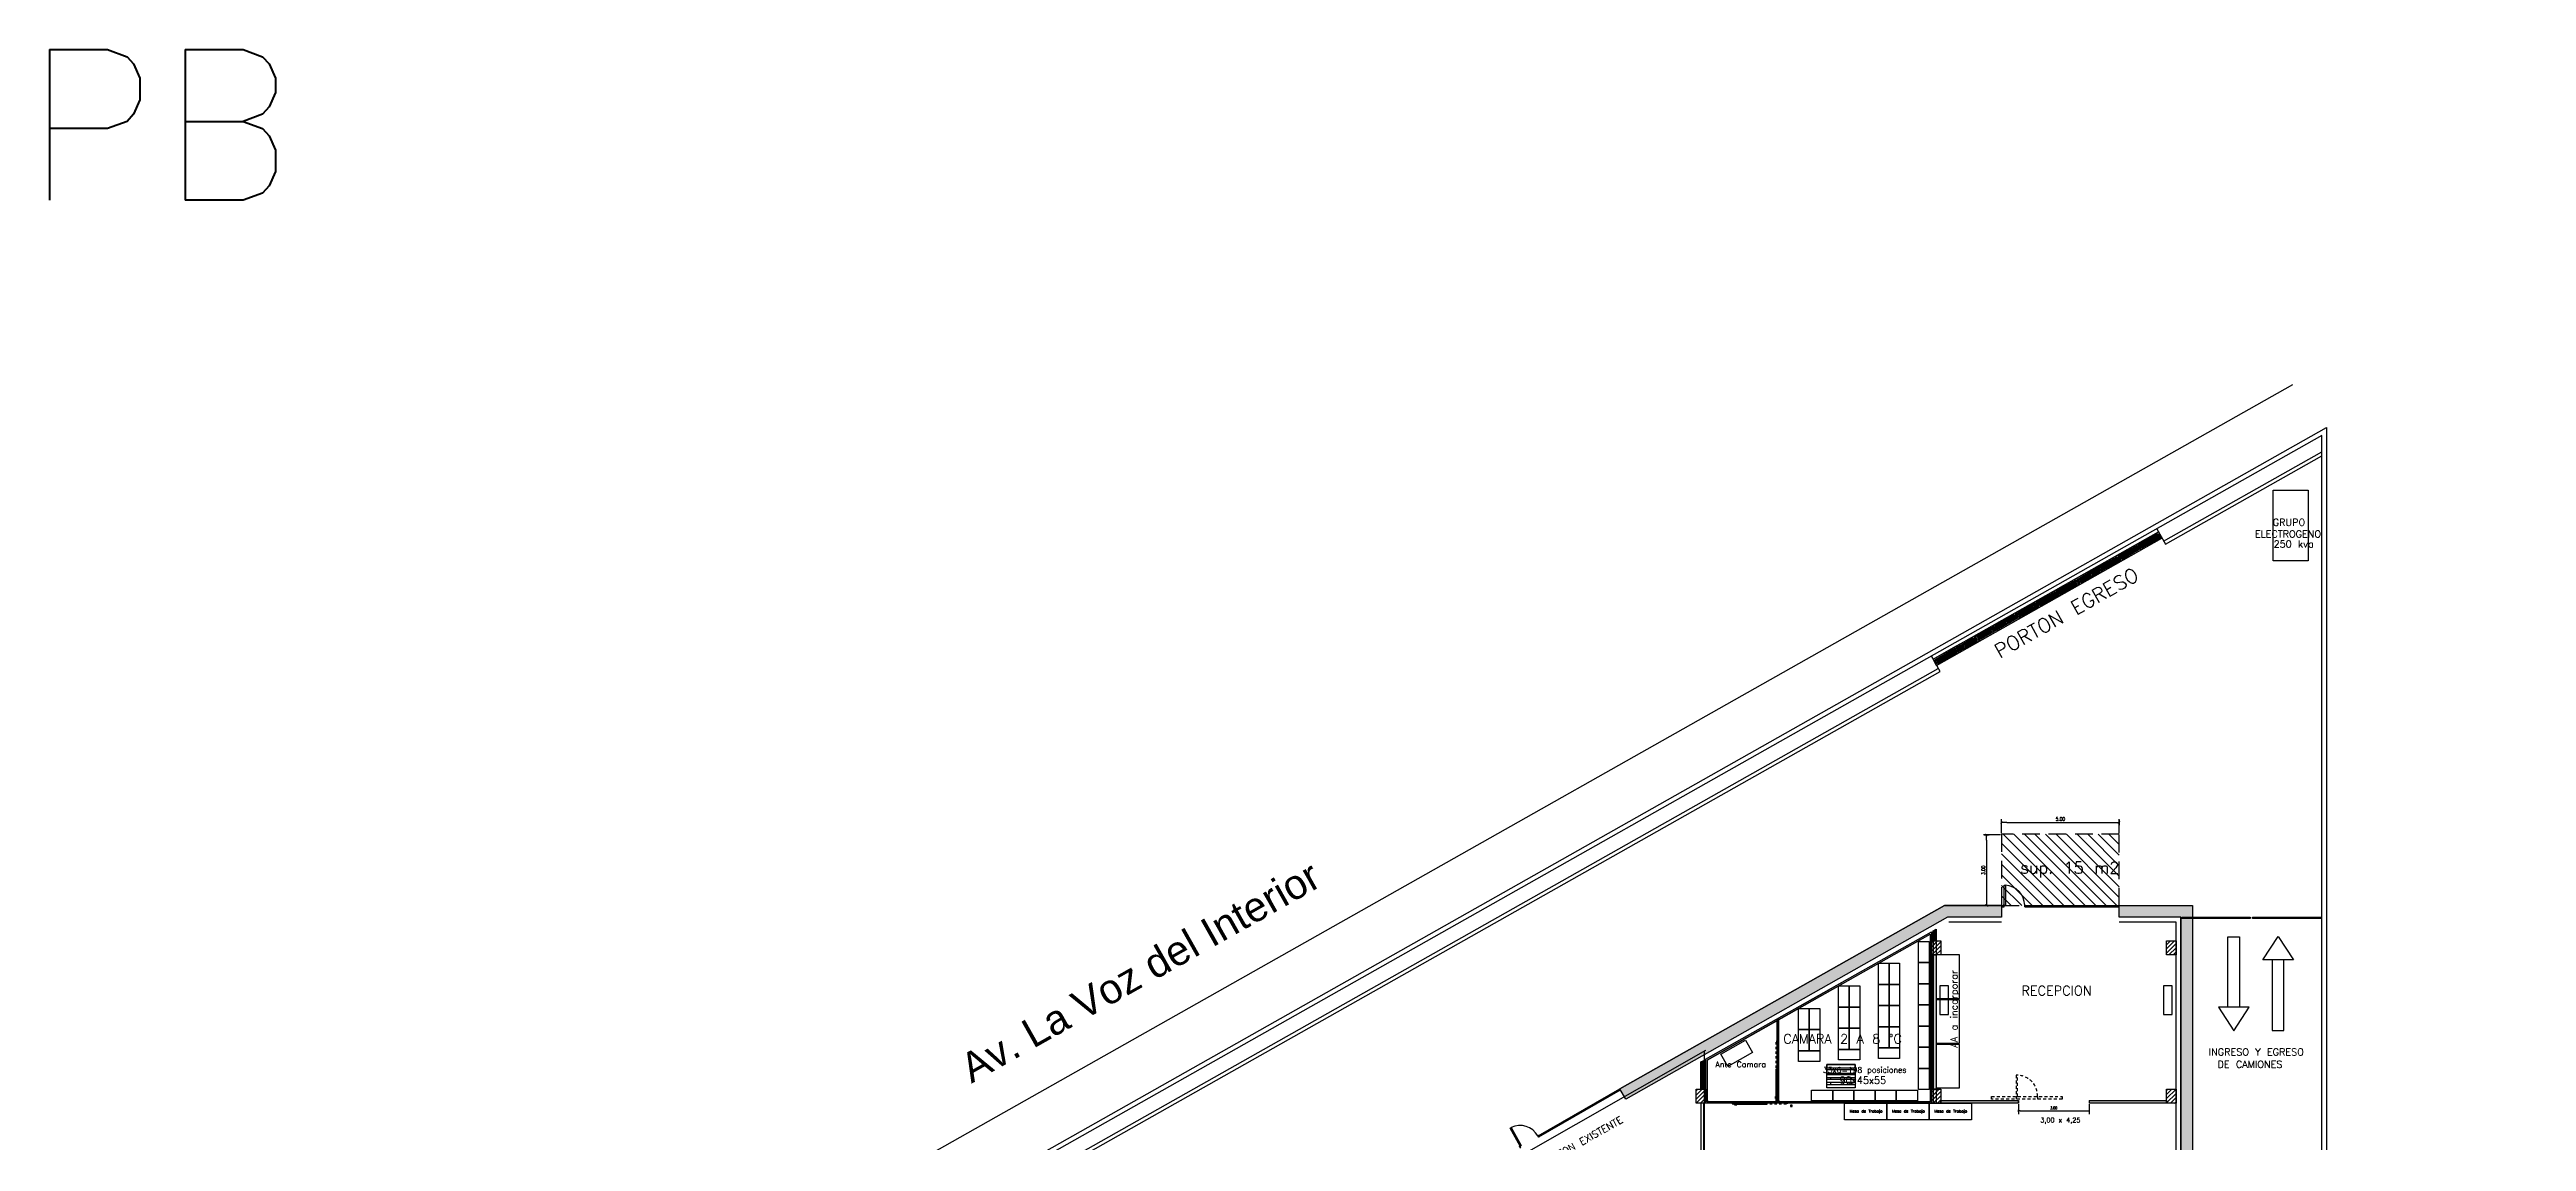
# Model space of a CAD drawing. Header units: millimetres. Extents: x 403 to 619, y 594 to 709.
# Drawn here: x 402.6 to 507.9, y 663 to 709.4 of the extents above; entities that cross this region are included whole.
import ezdxf

# ---------------------------------------------------------------- set-up
doc = ezdxf.new("R2010")
doc.units = ezdxf.units.MM
doc.linetypes.add('HIDDEN', pattern=[9.525, 6.35, -3.175])
doc.linetypes.add('HIDDEN2', pattern=[0.1875, 0.125, -0.0625])
for name, color, linetype in [('Carpinterias', 5, 'Continuous'), ('COTAS', 6, 'Continuous'), ('EQUIPAMIENTO', 1, 'Continuous'), ('Hatch', 252, 'Continuous'), ('Hatch ANMAT', 252, 'Continuous'), ('HATCH MINISTERIO', 252, 'Continuous'), ('Leyendas', 151, 'Continuous'), ('Mobiliario', 8, 'Continuous'), ('RAYADO', 253, 'Continuous'), ('Rejas', 3, 'Continuous')]:
    doc.layers.add(name, color=color, linetype=linetype)
doc.layers.add('Muros', color=1, linetype='Continuous', lineweight=25)
doc.styles.add('Notas', font='arial.ttf', dxfattribs={"height": 0.1})
doc.styles.add('RR', font='ROMANS.shx', dxfattribs={"width": 0.8})
doc.styles.get("Standard").update_dxf_attribs({"font": 'txt.shx'})
doc.dimstyles.new('n-cota75', dxfattribs={"dimscale": 0.75, "dimtxt": 0.15, "dimasz": 0.1, "dimexe": 0.18, "dimexo": 0.0625, "dimgap": 0.09, "dimtad": 1, "dimzin": 4, "dimdsep": 46, "dimtxsty": 'RR', "dimblk1": 'COTA_N', "dimblk2": 'COTA_N', "dimsah": 1, "dimcen": 0.09, "dimclrd": 15, "dimclre": 8, "dimclrt": 256, "dimadec": 0, "dimazin": 0, "dimtfac": 1, "dimtix": 1, "dimtmove": 0, "dimatfit": 3, "dimldrblk": 'COTA_N', "dimfxl": 1, "dimtolj": 1, "dimtzin": 0, "dimarcsym": 0})

# ---------------------------------------------------------------- blocks, each defined once
blk = doc.blocks.new('A$C3E6B7836')
h = blk.add_hatch()
h.set_pattern_fill('ANSI31', color=256, style=0)
h.set_pattern_definition([(45, (-13.37838, -34.88476), (-0.08838835, 0.08838835), [])])
h.paths.add_polyline_path([(-0.2, -0.3), (-0.2, 0.3), (0.2, 0.3), (0.2, -0.3)])
blk.add_lwpolyline([(-0.2, -0.3), (-0.2, 0.3), (0.2, 0.3), (0.2, -0.3), (-0.2, -0.3)])
blk = doc.blocks.new('A$C258F5DB7')
at = {"color": 1}
for points in [[(-0.9, 0), (-0.93, 0), (-0.93, 0.01), (-0.89, 0.01), (-0.89, -0.06), (-0.93, -0.06), (-0.93, -0.05), (-0.9, -0.05), (-0.9, 0)], [(0, 0), (0.03, 0), (0.03, 0.01), (-0.01, 0.01), (-0.01, -0.06), (0.03, -0.06), (0.03, -0.05), (0, -0.05), (0, 0)], [(-0.01, -0.05), (-0.01, -0.92), (-0.06, -0.92), (-0.06, -0.05), (-0.01, -0.05)]]:
    blk.add_lwpolyline(points, dxfattribs=at)
blk.add_arc((-0.01, -0.05), 0.871, 180, 266.7108, dxfattribs=at)
blk = doc.blocks.new('A$C0587192B')
at = {"color": 252}
for p, q in [((0.05, -0.1), (0.25, -0.1)), ((0.05, -0.15), (0.25, -0.15)), ((0.05, -0.2), (0.25, -0.2)), ((0.05, -0.25), (0.25, -0.25)), ((0.05, -0.3), (0.25, -0.3)), ((0.05, -0.35), (0.25, -0.35)), ((0.05, -0.4), (0.25, -0.4)), ((0.05, -0.45), (0.25, -0.45)), ((0.05, -0.5), (0.25, -0.5)), ((0.05, -0.55), (0.25, -0.55)), ((0.05, -0.6), (0.25, -0.6)), ((0.05, -0.65), (0.25, -0.65)), ((0.05, -0.7), (0.25, -0.7)), ((0.05, -0.75), (0.25, -0.75)), ((0.05, -0.8), (0.25, -0.8)), ((0.05, -0.85), (0.25, -0.85)), ((0.05, -0.9), (0.25, -0.9))]:
    blk.add_line(p, q, dxfattribs=at)
blk.add_lwpolyline([(0, -1), (0, 0), (0.3, 0), (0.3, -1), (0, -1)], dxfattribs=at)
blk.add_lwpolyline([(0.05, -0.95), (0.05, -0.05), (0.25, -0.05), (0.25, -0.95)], close=True, dxfattribs=at)
blk = doc.blocks.new('pallet')
at = {"layer": 'EQUIPAMIENTO', "color": 8}
for points in [[(3949.206319, 1800.14648), (3950.206319, 1800.14648), (3950.206319, 1798.94648), (3949.206319, 1798.94648)], [(3949.206319, 1800.14648), (3949.206319, 1798.94648), (3949.356319, 1798.94648), (3949.356319, 1800.14648)], [(3949.431595, 1800.14648), (3949.431595, 1798.94648), (3949.581595, 1798.94648), (3949.581595, 1800.14648)], [(3949.781319, 1800.14648), (3949.781319, 1798.94648), (3949.631319, 1798.94648), (3949.631319, 1800.14648)], [(3949.981043, 1800.14648), (3949.981043, 1798.94648), (3949.831043, 1798.94648), (3949.831043, 1800.14648)], [(3950.206319, 1800.14648), (3950.206319, 1798.94648), (3950.056319, 1798.94648), (3950.056319, 1800.14648)]]:
    blk.add_lwpolyline(points, close=True, dxfattribs=at)
for points in [[(3949.206319, 1799.99648), (3949.206319, 1800.14648), (3950.206319, 1800.14648), (3950.206319, 1799.99648)], [(3949.431595, 1799.99648), (3949.356319, 1799.99648)], [(3949.631319, 1799.99648), (3949.581595, 1799.99648)], [(3949.831043, 1799.99648), (3949.781319, 1799.99648)], [(3950.056319, 1799.99648), (3949.981043, 1799.99648)], [(3950.206319, 1799.09648), (3950.206319, 1798.94648), (3949.206319, 1798.94648), (3949.206319, 1799.09648)], [(3949.356319, 1799.09648), (3949.431595, 1799.09648)], [(3949.581595, 1799.09648), (3949.631319, 1799.09648)], [(3949.781319, 1799.09648), (3949.831043, 1799.09648)], [(3949.981043, 1799.09648), (3950.056319, 1799.09648)]]:
    blk.add_lwpolyline(points, dxfattribs=at)
blk = doc.blocks.new('A$C040676C0')
at = {"color": 253}
for points in [[(0, -3), (0, 0), (0.5, 0), (0.5, -3), (0, -3)], [(-0.4, -3), (0.25, -4), (0.9, -3), (-0.4, -3)]]:
    blk.add_lwpolyline(points, dxfattribs=at)
blk = doc.blocks.new('COTA_N')
for p, q in [((-1, 0), (0, 0)), ((0, 0.5), (0, -0.5))]:
    blk.add_line(p, q)
at = {"const_width": 0.065}
blk.add_lwpolyline([(0.141421, 0.141421), (0.282843, 0.282843), (0, 0), (-0.141421, -0.141421), (-0.282843, -0.282843)], dxfattribs=at)
blk = doc.blocks.new('*D97')
at = {"layer": 'Defpoints', "color": 0}
for p in [(485.559903, 676.05236), (490.559903, 676.555197), (490.559903, 676.05236)]:
    blk.add_point(p, dxfattribs=at)
at = {"layer": 'Rejas', "color": 8, "lineweight": -2}
for p, q in [((485.559903, 676.099235), (485.559903, 676.690197)), ((490.559903, 676.099235), (490.559903, 676.690197))]:
    blk.add_line(p, q, dxfattribs=at)
at = {"layer": 'Rejas', "color": 15, "lineweight": -2}
blk.add_line((485.784903, 676.555197), (490.334903, 676.555197), dxfattribs=at)
at = {"layer": 'Rejas', "color": 15, "lineweight": -2, "xscale": 0.225, "yscale": 0.225, "zscale": 0.225, "rotation": 180}
blk.add_blockref('COTA_N', (485.559903, 676.555197), dxfattribs=at)
at = {"layer": 'Rejas', "color": 15, "lineweight": -2, "xscale": 0.225, "yscale": 0.225, "zscale": 0.225}
blk.add_blockref('COTA_N', (490.559903, 676.555197), dxfattribs=at)
at = {"layer": 'Rejas', "insert": (488.059903, 676.697697), "char_height": 0.15, "attachment_point": 5, "style": 'RR'}
blk.add_mtext('\\A1;5.00', dxfattribs=at)
blk = doc.blocks.new('*D98')
at = {"layer": 'Defpoints', "color": 0}
for p in [(485.559903, 676.020915), (484.924383, 673.020915), (485.559903, 673.020915)]:
    blk.add_point(p, dxfattribs=at)
at = {"layer": 'Rejas', "color": 8, "lineweight": -2}
for p, q in [((485.513028, 676.020915), (484.789383, 676.020915)), ((485.513028, 673.020915), (484.789383, 673.020915))]:
    blk.add_line(p, q, dxfattribs=at)
at = {"layer": 'Rejas', "color": 15, "lineweight": -2}
blk.add_line((484.924383, 675.795915), (484.924383, 673.245915), dxfattribs=at)
at = {"layer": 'Rejas', "color": 15, "lineweight": -2, "xscale": 0.225, "yscale": 0.225, "zscale": 0.225}
for p, rotation in [((484.924383, 676.020915), 90), ((484.924383, 673.020915), 270)]:
    blk.add_blockref('COTA_N', p, dxfattribs=dict(at, rotation=rotation))
at = {"layer": 'Rejas', "insert": (484.781883, 674.520915), "char_height": 0.15, "attachment_point": 5, "rotation": 90, "style": 'RR'}
blk.add_mtext('\\A1;3.00', dxfattribs=at)
blk = doc.blocks.new('*D99')
at = {"layer": 'Defpoints', "color": 0}
for p in [(486.276214, 664.620915), (489.276214, 664.620915), (489.276214, 664.29725)]:
    blk.add_point(p, dxfattribs=at)
at = {"layer": 'Rejas', "color": 8, "lineweight": -2}
for p, q in [((486.276214, 664.57404), (486.276214, 664.16225)), ((489.276214, 664.57404), (489.276214, 664.16225))]:
    blk.add_line(p, q, dxfattribs=at)
at = {"layer": 'Rejas', "color": 15, "lineweight": -2}
blk.add_line((486.351214, 664.29725), (489.201214, 664.29725), dxfattribs=at)
at = {"layer": 'Rejas', "color": 15, "lineweight": -2, "xscale": 0.075, "yscale": 0.075, "zscale": 0.075, "rotation": 180}
blk.add_blockref('COTA_N', (486.276214, 664.29725), dxfattribs=at)
at = {"layer": 'Rejas', "color": 15, "lineweight": -2, "xscale": 0.075, "yscale": 0.075, "zscale": 0.075}
blk.add_blockref('COTA_N', (489.276214, 664.29725), dxfattribs=at)
at = {"layer": 'Rejas', "insert": (487.776214, 664.421), "char_height": 0.1125, "attachment_point": 5, "style": 'RR'}
blk.add_mtext('\\A1;3.00', dxfattribs=at)

msp = doc.modelspace()

# ---------------------------------------------------------------- hatches: boundary and pattern name
msp.add_hatch(color=1).paths.add_polyline_path([(482.656214, 671.520915), (482.656214, 671.952068), (482.776214, 672.01981), (482.776214, 671.520915)])
at = {"layer": 'Hatch'}
h = msp.add_hatch(color=256, dxfattribs=at)
h.dxf.hatch_style = 1
h.paths.add_polyline_path([(490.276214, 603.920915), (490.276214, 604.420915), (493.176214, 604.420915), (493.176214, 672.520915), (490.559903, 672.520915), (490.559903, 673.020915), (493.676214, 673.020915), (493.676214, 603.920915)])
at = {"layer": 'Muros'}
h = msp.add_hatch(color=256, dxfattribs=at)
h.paths.add_polyline_path([(473.036214, 664.680915), (473.036214, 666.452523), (482.516214, 671.804136), (482.516214, 664.680915)], flags=16)
h.paths.add_polyline_path([(475.454105, 664.680915), (475.454105, 664.620915), (482.576214, 664.620915), (482.576214, 671.906907), (472.976214, 666.487552), (472.976214, 664.620915), (474.094105, 664.620915), (474.094105, 664.680915)])
for points in [[(482.656214, 665.220915), (482.656214, 670.920915), (482.776214, 670.920915), (482.776214, 665.220915)], [(472.776214, 665.220915), (472.776214, 666.374649), (472.896214, 666.442391), (472.896214, 665.220915)]]:
    msp.add_hatch(color=256, dxfattribs=at).paths.add_polyline_path(points)
h = msp.add_hatch(color=256, dxfattribs=at)
h.paths.add_polyline_path([(476.021428, 666.050507), (476.081428, 666.050507), (476.081428, 668.201343), (476.021428, 668.167472)])
h.paths.add_polyline_path([(476.081428, 664.730915), (476.021428, 664.730915), (476.021428, 664.680915), (476.081428, 664.680915)])
h = msp.add_hatch(color=256, dxfattribs=at)
h.dxf.hatch_style = 1
h.paths.add_polyline_path([(483.876214, 664.740915), (482.976214, 664.740915), (482.976214, 664.620915), (483.876214, 664.620915)])
h.paths.add_polyline_path([(486.276214, 664.740915), (483.876214, 664.740915), (483.876214, 664.620915), (486.276214, 664.620915)])
h.paths.add_polyline_path([(492.576214, 664.740915), (489.276214, 664.740915), (489.276214, 664.620915), (492.576214, 664.620915)])
at = {"layer": 'Rejas'}
h = msp.add_hatch(dxfattribs=at)
h.set_pattern_fill('LINE', color=252, scale=0.1, angle=135)
h.set_pattern_definition([(135, (-995.27735, -395.2295), (-0.224506403, -0.224506403), [])])
h.paths.add_polyline_path([(490.559903, 676.05236), (485.559903, 676.05236), (485.559903, 673.020915), (490.559903, 673.020915)])
h = msp.add_hatch(color=252, dxfattribs=at)
h.dxf.hatch_style = 1
h.paths.add_polyline_path([(469.580639, 664.800363), (469.334842, 665.235775), (483.125661, 673.020915), (485.559903, 673.020915), (485.559903, 672.520915), (483.257046, 672.520915)])

# ---------------------------------------------------------------- linework, layer by layer
at = {"color": 252}
for p, q in [((408.047228, 644.417976), (497.947228, 695.167976)), ((492.447745, 688.503583), (499.176214, 692.301913)), ((492.521484, 688.372959), (499.176214, 692.129662)), ((482.64746, 683.487916), (492.226527, 688.895454)), ((492.152788, 689.026078), (492.521484, 688.372959)), ((482.794938, 683.226669), (492.374006, 688.634207)), ((482.573721, 683.61854), (482.794938, 683.226669)), ((482.942417, 682.965421), (482.573721, 683.61854)), ((443.672875, 660.969382), (482.868677, 683.096045)), ((443.746614, 660.838759), (482.942417, 682.965421))]:
    msp.add_line(p, q, dxfattribs=at)
at = {"color": 1}
for p, q in [((409.177895, 642.41508), (499.376214, 693.333486)), ((499.176214, 692.990915), (409.276214, 642.240915))]:
    msp.add_line(p, q, dxfattribs=at)
at = {"color": 2}
for p, q in [((499.176214, 594.420915), (499.176214, 692.990915)), ((499.376214, 693.333486), (499.376214, 594.220915))]:
    msp.add_line(p, q, dxfattribs=at)
for p, q in [((485.559903, 673.020915), (483.125661, 673.020915)), ((485.559903, 673.020915), (485.669903, 673.020915)), ((485.559903, 672.970915), (485.669903, 672.970915)), ((486.549903, 673.020915), (490.559903, 673.020915)), ((486.549903, 672.970915), (490.559903, 672.970915)), ((485.559903, 672.520915), (483.257046, 672.520915)), ((485.559903, 672.320915), (483.3096, 672.320915)), ((493.176214, 672.520915), (490.559903, 672.520915)), ((492.976214, 672.320915), (490.559903, 672.320915)), ((465.855802, 663.23507), (469.334973, 665.235543)), ((465.880381, 663.191529), (469.359553, 665.192002))]:
    msp.add_line(p, q)
at = {"color": 7}
for points in [[(497.097781, 687.67379), (497.097781, 690.67379), (498.597781, 690.67379), (498.597781, 687.67379), (497.097781, 687.67379)], [(483.776214, 669.070915), (483.776214, 670.920915), (482.776214, 670.920915), (482.776214, 669.070915), (483.776214, 669.070915)], [(483.776214, 667.170915), (483.776214, 669.020915), (482.776214, 669.020915), (482.776214, 667.170915), (483.776214, 667.170915)], [(483.776214, 665.270915), (483.776214, 667.120915), (482.776214, 667.120915), (482.776214, 665.270915), (483.776214, 665.270915)]]:
    msp.add_lwpolyline(points, dxfattribs=at)
at = {"color": 5}
msp.add_lwpolyline([(489.176214, 675.862381), (489.176214, 675.862381)], close=True, dxfattribs=at)
msp.add_lwpolyline([(489.176214, 675.862381), (489.176214, 675.862381)], close=True, dxfattribs=at)
for points in [[(483.125661, 673.020915), (469.334842, 665.235775)], [(490.559903, 673.020915), (493.676214, 673.020915), (493.676214, 603.920915), (490.276214, 603.920915), (490.276214, 604.420915)], [(490.276214, 603.920915), (490.276214, 604.420915), (493.176214, 604.420915), (493.176214, 672.520915), (490.559903, 672.520915), (490.559903, 673.020915), (493.676214, 673.020915), (493.676214, 603.920915), (490.276214, 603.920915), (490.276214, 604.420915)], [(490.559903, 672.520915), (490.559903, 673.020915)], [(483.257046, 672.520915), (469.580639, 664.800363)], [(493.176214, 672.520915), (493.176214, 604.420915), (490.276214, 604.420915), (490.276214, 604.620915), (492.976214, 604.620915), (492.976214, 672.320915)], [(493.226214, 672.520915), (496.126214, 672.520915), (496.126214, 672.470915), (493.226214, 672.470915), (493.226214, 672.520915)], [(496.226214, 672.520915), (499.126214, 672.520915), (499.126214, 672.470915), (496.226214, 672.470915), (496.226214, 672.520915)]]:
    msp.add_lwpolyline(points)
msp.add_lwpolyline([(469.580639, 664.800363), (469.334842, 665.235775), (483.125661, 673.020915), (485.559903, 673.020915), (485.559903, 672.520915), (483.257046, 672.520915)], close=True)
at = {"color": 1}
for points in [[(482.656214, 671.520915), (482.656214, 671.952068), (482.776214, 672.01981), (482.776214, 671.520915), (482.656214, 671.520915)], [(482.026214, 671.499272), (482.476214, 671.499272), (482.476214, 670.599272), (482.026214, 670.599272), (482.026214, 671.499272)], [(480.326214, 670.567846), (480.776214, 670.567846), (480.776214, 669.667846), (480.326214, 669.667846), (480.326214, 670.567846)], [(480.776214, 670.567846), (481.226214, 670.567846), (481.226214, 669.667846), (480.776214, 669.667846), (480.776214, 670.567846)], [(482.026214, 670.599272), (482.476214, 670.599272), (482.476214, 669.699272), (482.026214, 669.699272), (482.026214, 670.599272)], [(482.026214, 669.699272), (482.476214, 669.699272), (482.476214, 668.799272), (482.026214, 668.799272), (482.026214, 669.699272)], [(476.926214, 668.648491), (477.376214, 668.648491), (477.376214, 667.748491), (476.926214, 667.748491), (476.926214, 668.648491)], [(477.376214, 668.648491), (477.826214, 668.648491), (477.826214, 667.748491), (477.376214, 667.748491), (477.376214, 668.648491)], [(478.626214, 669.608168), (479.076214, 669.608168), (479.076214, 668.708168), (478.626214, 668.708168), (478.626214, 669.608168)], [(478.626214, 668.708168), (479.076214, 668.708168), (479.076214, 667.808168), (478.626214, 667.808168), (478.626214, 668.708168)], [(479.076214, 669.608168), (479.526214, 669.608168), (479.526214, 668.708168), (479.076214, 668.708168), (479.076214, 669.608168)], [(479.076214, 668.708168), (479.526214, 668.708168), (479.526214, 667.808168), (479.076214, 667.808168), (479.076214, 668.708168)], [(480.326214, 669.667846), (480.776214, 669.667846), (480.776214, 668.767846), (480.326214, 668.767846), (480.326214, 669.667846)], [(480.326214, 668.767846), (480.776214, 668.767846), (480.776214, 667.867846), (480.326214, 667.867846), (480.326214, 668.767846)], [(480.776214, 669.667846), (481.226214, 669.667846), (481.226214, 668.767846), (480.776214, 668.767846), (480.776214, 669.667846)], [(480.776214, 668.767846), (481.226214, 668.767846), (481.226214, 667.867846), (480.776214, 667.867846), (480.776214, 668.767846)], [(482.026214, 668.799272), (482.476214, 668.799272), (482.476214, 667.899272), (482.026214, 667.899272), (482.026214, 668.799272)], [(476.926214, 667.748491), (477.376214, 667.748491), (477.376214, 666.848491), (476.926214, 666.848491), (476.926214, 667.748491)], [(477.376214, 667.748491), (477.826214, 667.748491), (477.826214, 666.848491), (477.376214, 666.848491), (477.376214, 667.748491)], [(478.626214, 667.808168), (479.076214, 667.808168), (479.076214, 666.908168), (478.626214, 666.908168), (478.626214, 667.808168)], [(479.076214, 667.808168), (479.526214, 667.808168), (479.526214, 666.908168), (479.076214, 666.908168), (479.076214, 667.808168)], [(480.326214, 667.867846), (480.776214, 667.867846), (480.776214, 666.967846), (480.326214, 666.967846), (480.326214, 667.867846)], [(480.776214, 667.867846), (481.226214, 667.867846), (481.226214, 666.967846), (480.776214, 666.967846), (480.776214, 667.867846)], [(482.026214, 667.899272), (482.476214, 667.899272), (482.476214, 666.999272), (482.026214, 666.999272), (482.026214, 667.899272)], [(477.826214, 666.848491), (477.826214, 666.398491), (476.926214, 666.398491), (476.926214, 666.848491), (477.826214, 666.848491)], [(479.526214, 666.908168), (479.526214, 666.458168), (478.626214, 666.458168), (478.626214, 666.908168), (479.526214, 666.908168)], [(481.226214, 666.967846), (481.226214, 666.517846), (480.326214, 666.517846), (480.326214, 666.967846), (481.226214, 666.967846)], [(482.026214, 666.999272), (482.476214, 666.999272), (482.476214, 666.099272), (482.026214, 666.099272), (482.026214, 666.999272)], [(482.026214, 666.099272), (482.476214, 666.099272), (482.476214, 665.199272), (482.026214, 665.199272), (482.026214, 666.099272)], [(478.384701, 665.174496), (478.384701, 664.724496), (477.484701, 664.724496), (477.484701, 665.174496), (478.384701, 665.174496)], [(479.284701, 665.174496), (479.284701, 664.724496), (478.384701, 664.724496), (478.384701, 665.174496), (479.284701, 665.174496)], [(480.184701, 665.174496), (480.184701, 664.724496), (479.284701, 664.724496), (479.284701, 665.174496), (480.184701, 665.174496)], [(481.084701, 665.174496), (481.084701, 664.724496), (480.184701, 664.724496), (480.184701, 665.174496), (481.084701, 665.174496)], [(481.984701, 665.174496), (481.984701, 664.724496), (481.084701, 664.724496), (481.084701, 665.174496), (481.984701, 665.174496)]]:
    msp.add_lwpolyline(points, dxfattribs=at)
at = {"layer": 'Carpinterias', "color": 1, "linetype": 'HIDDEN2'}
for p, q in [((486.181732, 664.910574), (486.181732, 664.790574)), ((487.081732, 664.910574), (487.081732, 664.790574))]:
    msp.add_line(p, q, dxfattribs=at)
at = {"layer": 'Carpinterias', "color": 5}
for p, q in [((486.276214, 664.620915), (486.276214, 664.740915)), ((486.276214, 664.620915), (486.276214, 664.740915)), ((489.276214, 664.740915), (489.276214, 664.620915))]:
    msp.add_line(p, q, dxfattribs=at)
at = {"layer": 'Carpinterias', "color": 1, "linetype": 'HIDDEN2', "ltscale": 6}
msp.add_lwpolyline([(490.559903, 676.05236), (485.559903, 676.05236), (485.559903, 673.020915), (490.559903, 673.020915)], close=True, dxfattribs=at)
at = {"layer": 'Carpinterias', "color": 4}
for points in [[(476.021428, 664.680915), (476.021428, 668.134278), (473.036214, 666.452523), (473.036214, 664.680915)], [(474.124105, 664.680915), (474.124105, 664.620915), (474.094105, 664.620915), (474.094105, 664.680915)], [(474.206869, 664.571033), (474.221519, 664.571033), (474.221519, 664.55868), (474.206869, 664.55868)], [(474.206869, 664.55868), (474.300695, 664.55868), (474.300695, 664.551367), (474.206869, 664.551367)], [(474.286044, 664.571033), (474.300695, 664.571033), (474.300695, 664.55868), (474.286044, 664.55868)], [(475.454105, 664.680915), (475.454105, 664.620915), (475.424105, 664.620915), (475.424105, 664.680915)], [(475.949193, 664.818679), (475.949193, 664.912505), (475.94188, 664.912505), (475.94188, 664.818679)], [(475.961546, 664.818679), (475.961546, 664.833329), (475.949193, 664.833329), (475.949193, 664.818679)]]:
    msp.add_lwpolyline(points, close=True, dxfattribs=at)
at = {"layer": 'Carpinterias', "color": 4, "linetype": 'HIDDEN', "ltscale": 0.005}
for points in [[(476.011428, 664.720915), (475.981546, 664.720915), (475.981546, 667.251773), (476.011428, 667.251773)], [(474.109105, 664.620915), (474.109105, 664.591033), (476.453293, 664.591033), (476.453293, 664.620915)]]:
    msp.add_lwpolyline(points, dxfattribs=at)
at = {"layer": 'Carpinterias'}
for points in [[(475.961546, 664.715259), (476.001546, 664.715259), (476.001546, 666.072274), (475.961546, 666.072274)], [(472.976214, 664.720915), (473.076214, 664.720915), (473.076214, 664.620915), (472.976214, 664.620915)], [(474.176277, 664.571033), (474.176277, 664.611033), (475.576277, 664.611033), (475.576277, 664.571033)]]:
    msp.add_lwpolyline(points, close=True, dxfattribs=at)
at = {"layer": 'Carpinterias', "color": 4}
for points in [[(476.021428, 666.050507), (476.021428, 666.080507), (476.011428, 666.080507), (476.011428, 666.040915), (476.091428, 666.040915), (476.091428, 666.080507), (476.081428, 666.080507), (476.081428, 666.050507), (476.021428, 666.050507)], [(476.021428, 664.730915), (476.021428, 664.700915), (476.011428, 664.700915), (476.011428, 664.740915), (476.091428, 664.740915), (476.091428, 664.700915), (476.081428, 664.700915), (476.081428, 664.730915), (476.021428, 664.730915)]]:
    msp.add_lwpolyline(points, dxfattribs=at)
at = {"layer": 'Carpinterias', "color": 1, "linetype": 'HIDDEN2'}
for points in [[(486.231732, 664.910574), (486.231732, 665.810574), (486.181732, 665.810574), (486.181732, 664.910574)], [(485.131732, 664.910574), (488.131732, 664.910574), (488.131732, 664.790574), (485.131732, 664.790574)]]:
    msp.add_lwpolyline(points, close=True, dxfattribs=at)
msp.add_arc((486.218705, 664.946882), 0.86379, 357.590967, 89.135879, dxfattribs=at)
at = {"layer": 'COTAS', "const_width": 0.01}
msp.add_lwpolyline([(482.576214, 664.620915), (473.076214, 664.620915), (473.036214, 666.452523), (482.576214, 671.906907)], close=True, dxfattribs=at)
at = {"layer": 'COTAS', "color": 6}
msp.add_lwpolyline([(476.081428, 664.678415), (476.081428, 668.168149), (482.516214, 671.804136), (482.516214, 664.680915)], close=True, dxfattribs=at)
at = {"layer": 'COTAS', "color": 4}
msp.add_lwpolyline([(474.670359, 667.294611), (474.965316, 666.772117), (473.920327, 666.182203), (473.62537, 666.704698)], close=True, dxfattribs=at)
at = {"layer": 'Hatch ANMAT'}
msp.add_lwpolyline([(472.974977, 655.220915), (472.926214, 604.640915), (419.426214, 604.640915), (419.426214, 636.871772), (441.714009, 649.349831), (445.177055, 651.044635), (445.325688, 651.093718), (472.986214, 666.877589), (472.986214, 666.877589), (472.986214, 666.877589)], dxfattribs=at)
at = {"layer": 'Hatch ANMAT', "ltscale": 0.01}
msp.add_lwpolyline([(472.926214, 662.620915), (472.926214, 666.843351), (472.926214, 666.843718)], dxfattribs=at)
at = {"layer": 'HATCH MINISTERIO', "ltscale": 0.01}
for p, q in [((472.776214, 664.620915), (472.776214, 662.620915)), ((472.896214, 662.620915), (472.896214, 664.620915))]:
    msp.add_line(p, q, dxfattribs=at)
at = {"layer": 'Leyendas'}
for points in [[(483.300383, 669.608533), (482.934852, 669.608533), (482.934852, 668.388378), (483.300383, 668.388378)], [(492.806896, 669.608533), (492.441364, 669.608533), (492.441364, 668.388378), (492.806896, 668.388378)]]:
    msp.add_lwpolyline(points, close=True, dxfattribs=at)
at = {"layer": 'Mobiliario'}
for points in [[(478.878031, 664.620915), (480.678031, 664.620915), (480.678031, 663.920915), (478.878031, 663.920915)], [(480.678031, 664.620915), (482.478031, 664.620915), (482.478031, 663.920915), (480.678031, 663.920915)], [(482.478031, 664.620915), (484.278031, 664.620915), (484.278031, 663.920915), (482.478031, 663.920915)]]:
    msp.add_lwpolyline(points, close=True, dxfattribs=at)
at = {"layer": 'Muros'}
for p, q in [((482.656214, 671.952068), (482.656214, 664.620915)), ((482.776214, 672.01981), (482.776214, 664.620915)), ((476.021428, 668.134278), (476.021428, 664.680915)), ((476.081428, 668.221085), (476.081428, 664.680915)), ((486.276214, 664.740915), (486.276214, 664.620915)), ((489.276214, 664.740915), (489.276214, 664.620915))]:
    msp.add_line(p, q, dxfattribs=at)
for points in [[(472.976214, 664.620915), (472.976214, 666.487552), (482.576214, 671.906907), (482.576214, 664.620915), (472.976214, 664.620915)], [(482.656214, 665.220915), (482.656214, 670.920915), (482.776214, 670.920915), (482.776214, 665.220915), (482.656214, 665.220915)], [(476.021428, 668.187214), (476.081428, 668.221085), (476.081428, 664.680915), (476.021428, 664.680915), (476.021428, 668.187214)], [(472.776214, 665.220915), (472.776214, 666.374649), (472.896214, 666.442391), (472.896214, 665.220915), (472.776214, 665.220915)], [(482.976214, 664.740915), (486.276214, 664.740915)], [(486.276214, 664.620915), (482.976214, 664.620915), (482.976214, 664.740915)], [(489.276214, 664.740915), (492.576214, 664.740915), (492.576214, 664.620915), (489.276214, 664.620915)]]:
    msp.add_lwpolyline(points, dxfattribs=at)
msp.add_lwpolyline([(473.036214, 664.680915), (473.036214, 666.452523), (482.516214, 671.804136), (482.516214, 664.680915)], close=True, dxfattribs=at)
at = {"layer": 'RAYADO', "const_width": 0.0015}
msp.add_lwpolyline([(499.376214, 693.333486), (507.871861, 693.333486)], dxfattribs=at)
at = {"layer": 'Rejas', "const_width": 0.01}
msp.add_lwpolyline([(474.300695, 664.545154), (476.866579, 664.545154)], dxfattribs=at)
at = {"layer": 'Rejas'}
msp.add_lwpolyline([(476.649375, 664.545154), (476.579375, 664.545154), (476.579375, 664.475154), (476.649375, 664.475154)], close=True, dxfattribs=at)

# ---------------------------------------------------------------- block references
at = {"color": 7}
for name, p, rotation in [('A$C0587192B', (492.226527, 688.895454), 299.445429), ('A$C0587192B', (490.484879, 687.912265), 299.445429), ('A$C0587192B', (491.355703, 688.40386), 299.445429), ('A$C0587192B', (488.74323, 686.929076), 299.445429), ('A$C0587192B', (489.614054, 687.420671), 299.445429), ('A$C0587192B', (487.001581, 685.945888), 299.445429), ('A$C0587192B', (487.872406, 686.437482), 299.445429), ('A$C0587192B', (484.389109, 684.471105), 299.445429), ('A$C0587192B', (485.259933, 684.962699), 299.445429), ('A$C0587192B', (486.130757, 685.454293), 299.445429), ('A$C0587192B', (483.518284, 683.97951), 299.445429), ('A$C258F5DB7', (485.659903, 672.970915), 180), ('A$C258F5DB7', (465.105348, 662.75401), 209.445429)]:
    msp.add_blockref(name, p, dxfattribs=dict(at, rotation=rotation))
for name, p in [('A$C3E6B7836', (482.776214, 671.220915)), ('A$C3E6B7836', (492.776214, 671.220915)), ('A$C040676C0', (495.178158, 671.698174)), ('A$C3E6B7836', (472.776214, 664.920915)), ('A$C3E6B7836', (482.776214, 664.920915)), ('A$C3E6B7836', (492.776214, 664.920915))]:
    msp.add_blockref(name, p)
at = {"xscale": -1, "rotation": 180}
msp.add_blockref('A$C040676C0', (497.064551, 667.711406), dxfattribs=at)
at = {"layer": 'EQUIPAMIENTO', "rotation": 270}
msp.add_blockref('pallet', (-1320.813297, 4615.475974), dxfattribs=at)

# ---------------------------------------------------------------- texts
for s, height, p in [('PB', 6.405268, (401.476038, 702.990062)), ('ELECTROGENO', 0.3, (496.326404, 688.664421)), ('GRUPO', 0.3, (497.08823, 689.15222)), ('250 kva', 0.3, (497.125506, 688.231661)), ('RECEPCION', 0.4, (486.404651, 669.204266)), ('CAMARA 2 A 8 °C', 0.4, (476.278961, 667.156026)), ('INGRESO Y EGRESO ', 0.3, (494.364333, 666.643552)), ('Ante Camara', 0.24, (473.395211, 666.149315)), ('33x6=198 posiciones', 0.24, (477.958798, 665.915299)), ('90x45x55 ', 0.3, (478.673394, 665.450347)), ('DE CAMIONES', 0.3, (494.737877, 666.124418)), ('Mesa de Trabajo', 0.12, (479.096976, 664.226128)), ('Mesa de Trabajo', 0.12, (480.896976, 664.226128)), ('Mesa de Trabajo', 0.12, (482.696976, 664.226128))]:
    msp.add_text(s, height=height).set_placement(p)
for s, height, p in [('PORTON EGRESO', 0.6, (485.480058, 683.517864)), ('PORTON EXISTENTE', 0.3, (466.090039, 661.903489))]:
    msp.add_text(s, height=height, rotation=29.445429).set_placement(p)
at = {"style": 'Notas'}
msp.add_text('Av. La Voz del Interior', height=1.25, rotation=29.445429, dxfattribs=at).set_placement((441.765377, 665.448128))
at = {"color": 7}
msp.add_text('sup. 15 m2', height=0.5, dxfattribs=at).set_placement((486.355259, 674.380231))
at = {"layer": 'Leyendas'}
msp.add_text('AA a incorporar', height=0.3, rotation=90, dxfattribs=at).set_placement((483.688087, 666.980954))
msp.add_text('3,00 x 4,25', height=0.2, dxfattribs=at).set_placement((487.207611, 663.803292))

# ---------------------------------------------------------------- dimensions: what is measured, and where the dimension line sits
at = {"layer": 'Rejas'}
dim = msp.add_linear_dim(base=(484.924383, 673.020915), p1=(485.559903, 676.020915), p2=(485.559903, 673.020915), angle=90, dimstyle='n-cota75', override={"dimtxt": 0.2, "dimasz": 0.3}, dxfattribs=at)
dim.commit()
dim.dimension.update_dxf_attribs({"geometry": '*D98', "text_midpoint": (484.781883, 674.520915)})
dim = msp.add_linear_dim(base=(490.559903, 676.555197), p1=(485.559903, 676.05236), p2=(490.559903, 676.05236), dimstyle='n-cota75', override={"dimtxt": 0.2, "dimasz": 0.3}, dxfattribs=at)
dim.commit()
dim.dimension.update_dxf_attribs({"geometry": '*D97', "text_midpoint": (488.059903, 676.697697)})
dim = msp.add_linear_dim(base=(489.276214, 664.29725), p1=(486.276214, 664.620915), p2=(489.276214, 664.620915), dimstyle='n-cota75', dxfattribs=at)
dim.commit()
dim.dimension.update_dxf_attribs({"geometry": '*D99', "text_midpoint": (487.776214, 664.421)})

doc.saveas('drawing.dxf')
